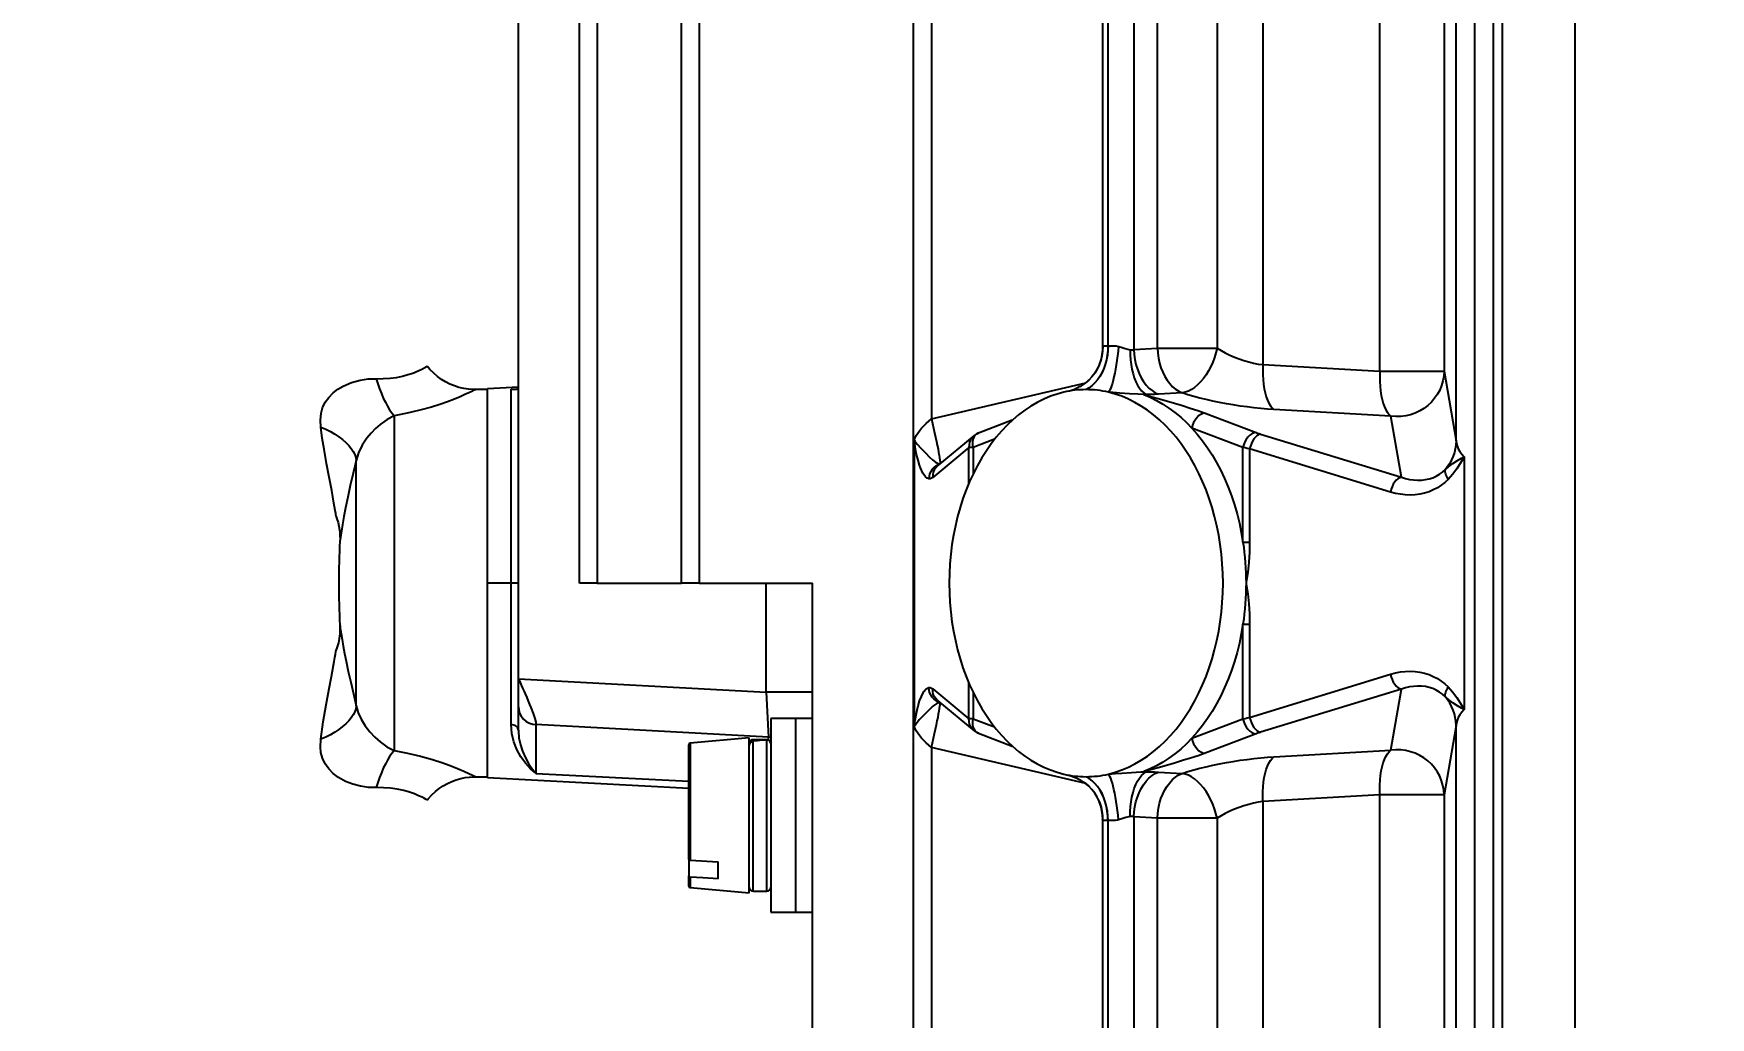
# Model space of a CAD drawing. Header units: millimetres. Extents: x 184 to 2141, y 95 to 1347.
# Drawn here: x 747.52 to 791.14, y 734.47 to 760.06 of the extents above; entities that cross this region are included whole.
import ezdxf
from ezdxf import colors
from ezdxf.entities.mleader import LeaderData, LeaderLine
from ezdxf.math import Vec2, Vec3

# ---------------------------------------------------------------- set-up
doc = ezdxf.new("R2010")
doc.units = ezdxf.units.MM
doc.layers.add('chuda', color=61, linetype='Continuous')
doc.styles.get("Standard").update_dxf_attribs({"font": 'arial.ttf'})

msp = doc.modelspace()

# ---------------------------------------------------------------- linework, layer by layer
at = {"color": 7, "linetype": 'Continuous'}
for p, q in [((779.495, 783.823), (779.495, 751.449)), ((782.539, 751.276), (782.539, 783.823)), ((784.208, 783.823), (784.208, 751.276)), ((785.728, 688.86), (785.728, 783.823)), ((787.607, 783.823), (787.607, 688.86)), ((778.303, 782.534), (778.303, 751.879)), ((776.753, 751.879), (776.753, 779.868)), ((770.412, 701.805), (770.412, 774.019)), ((770.876, 774.019), (770.876, 750.041)), ((775.327, 774.091), (775.327, 751.899)), ((775.468, 774.091), (775.468, 751.938)), ((775.469, 751.938), (775.469, 774.091)), ((776.139, 774.091), (776.139, 751.843)), ((761.721, 745.765), (761.721, 773.519)), ((762.185, 773.519), (762.185, 745.765)), ((764.375, 745.765), (764.375, 773.459)), ((764.839, 773.459), (764.839, 745.765)), ((784.519, 749.465), (784.519, 773.384)), ((785.002, 773.384), (785.002, 702.44)), ((785.004, 702.44), (785.004, 773.384)), ((785.487, 773.384), (785.487, 702.44)), ((760.134, 743.278), (760.134, 765.439)), ((775.33, 751.901), (775.331, 751.922)), ((775.33, 751.899), (775.33, 751.901)), ((776.139, 751.843), (776.753, 751.879)), ((776.753, 751.879), (778.303, 751.879)), ((779.495, 751.449), (782.539, 751.276)), ((782.539, 751.276), (784.208, 751.276)), ((784.208, 751.276), (784.519, 749.465)), ((759.329, 750.799), (759.018, 750.799)), ((760.133, 750.863), (759.329, 750.82)), ((759.329, 745.765), (759.329, 750.82)), ((759.944, 750.811), (760.102, 750.819)), ((759.944, 745.765), (759.944, 750.811)), ((770.876, 750.041), (774.889, 750.98)), ((776.398, 750.669), (776.456, 750.673)), ((777.396, 750.713), (776.782, 750.677)), ((756.902, 750.122), (756.902, 741.409)), ((777.991, 750.188), (779.321, 749.684)), ((782.825, 750.11), (779.781, 750.283)), ((772.979, 750.004), (772.1, 749.671)), ((778.978, 749.295), (777.648, 749.799)), ((783.097, 748.523), (782.825, 750.11)), ((770.428, 749.485), (770.428, 742.046)), ((771.852, 749.295), (770.909, 748.515)), ((771.986, 749.605), (771.042, 748.825)), ((771.958, 749.295), (771.852, 749.295)), ((771.852, 748.368), (771.852, 749.295)), ((772.518, 749.507), (771.958, 749.295)), ((771.958, 749.295), (771.958, 748.6)), ((778.978, 746.833), (778.978, 749.295)), ((779.152, 749.256), (779.152, 746.833)), ((782.812, 748.135), (779.152, 749.256)), ((779.437, 749.644), (783.097, 748.523)), ((755.918, 742.573), (755.918, 748.957)), ((784.73, 749.051), (784.73, 742.48)), ((778.978, 746.833), (779.152, 746.833)), ((759.329, 745.765), (759.329, 745.765)), ((759.329, 740.71), (759.329, 745.765)), ((759.944, 745.765), (759.329, 745.765)), ((759.944, 745.765), (759.329, 745.765)), ((760.134, 745.765), (759.944, 745.765)), ((759.944, 745.765), (759.944, 745.765)), ((760.134, 745.765), (759.944, 745.765)), ((759.944, 742.087), (759.944, 745.765)), ((762.185, 745.765), (761.721, 745.765)), ((762.185, 745.765), (764.375, 745.765)), ((764.839, 745.765), (764.375, 745.765)), ((764.839, 745.765), (767.786, 745.765)), ((766.578, 742.929), (766.578, 745.765)), ((767.786, 696.028), (767.786, 745.765)), ((778.978, 744.698), (779.152, 744.698)), ((778.978, 742.235), (778.978, 744.698)), ((779.152, 744.698), (779.152, 742.275)), ((760.134, 742.551), (760.134, 743.278)), ((760.134, 743.278), (766.578, 742.929)), ((771.852, 742.236), (771.852, 743.163)), ((779.152, 742.275), (782.812, 743.396)), ((767.786, 742.929), (766.578, 742.929)), ((766.578, 742.929), (766.641, 741.756)), ((770.909, 743.016), (771.852, 742.236)), ((771.958, 742.93), (771.958, 742.236)), ((783.097, 743.007), (779.437, 741.886)), ((782.825, 741.42), (783.097, 743.007)), ((760.134, 741.942), (760.134, 742.551)), ((771.042, 742.706), (771.986, 741.926)), ((766.641, 741.756), (760.592, 742.085)), ((760.592, 742.085), (760.592, 740.818)), ((767.343, 742.241), (766.699, 742.241)), ((766.699, 742.241), (766.699, 737.207)), ((767.786, 742.241), (767.343, 742.241)), ((767.343, 742.241), (767.343, 737.207)), ((767.343, 742.241), (767.343, 737.207)), ((771.958, 742.236), (771.852, 742.236)), ((771.958, 742.236), (772.518, 742.024)), ((772.1, 741.859), (772.979, 741.526)), ((777.648, 741.731), (778.978, 742.235)), ((779.321, 741.847), (777.991, 741.343)), ((784.519, 742.065), (784.208, 740.255)), ((784.519, 702.44), (784.519, 742.065)), ((764.564, 738.594), (764.564, 741.564)), ((766.135, 741.738), (764.601, 741.604)), ((764.601, 741.604), (764.601, 738.564)), ((766.135, 737.711), (766.135, 741.738)), ((766.346, 741.694), (766.236, 741.694)), ((766.236, 741.693), (766.236, 741.694)), ((766.236, 737.755), (766.236, 741.654)), ((766.598, 737.755), (766.598, 741.685)), ((766.699, 741.752), (766.641, 741.756)), ((766.641, 741.676), (766.641, 741.756)), ((774.89, 740.551), (770.876, 741.49)), ((770.876, 741.49), (770.876, 701.805)), ((779.781, 741.247), (782.825, 741.42)), ((759.018, 740.731), (759.329, 740.731)), ((759.329, 740.71), (764.564, 740.436)), ((760.592, 740.818), (764.564, 740.617)), ((776.398, 740.862), (776.456, 740.858)), ((776.782, 740.853), (777.396, 740.817)), ((782.539, 740.255), (779.495, 740.082)), ((782.539, 688.86), (782.539, 740.255)), ((784.208, 740.255), (782.539, 740.255)), ((784.208, 740.255), (784.208, 688.86)), ((776.753, 739.652), (776.139, 739.688)), ((776.139, 739.688), (776.139, 701.733)), ((779.495, 740.082), (779.495, 687.571)), ((775.327, 739.632), (775.327, 701.733)), ((775.468, 739.592), (775.468, 701.733)), ((775.469, 701.733), (775.469, 739.592)), ((778.303, 739.652), (776.753, 739.652)), ((776.753, 695.956), (776.753, 739.652)), ((778.303, 739.652), (778.303, 693.29)), ((764.564, 738.594), (764.564, 738.152)), ((764.601, 738.564), (765.33, 738.515)), ((765.33, 738.072), (765.33, 738.515)), ((764.564, 737.885), (764.564, 738.152)), ((764.601, 738.121), (764.601, 737.845)), ((764.601, 737.845), (766.135, 737.711)), ((766.236, 737.755), (766.598, 737.755)), ((766.699, 737.207), (767.343, 737.207)), ((767.343, 737.207), (767.786, 737.207))]:
    msp.add_line(p, q, dxfattribs=at)
at = {"color": 7, "linetype": 'Continuous', "flags": 128}
for points in [[(775.468, 751.938), (775.464, 751.815), (775.45, 751.692), (775.428, 751.572), (775.397, 751.456), (775.358, 751.346), (775.311, 751.241), (775.257, 751.143), (775.196, 751.055), (775.129, 750.975), (775.057, 750.905), (774.98, 750.847), (774.899, 750.799)], [(775.469, 751.938), (775.465, 751.815), (775.451, 751.692), (775.429, 751.572), (775.398, 751.456), (775.359, 751.346), (775.313, 751.241), (775.258, 751.143), (775.197, 751.055), (775.13, 750.975), (775.058, 750.905), (774.981, 750.847), (774.9, 750.799)], [(775.327, 751.901), (775.325, 751.822), (775.312, 751.709), (775.289, 751.599), (775.257, 751.495), (775.226, 751.42)], [(775.331, 751.922), (775.327, 751.8), (775.31, 751.678), (775.281, 751.56), (775.242, 751.45)], [(775.331, 751.922), (775.336, 751.93), (775.351, 751.94), (775.373, 751.942), (775.393, 751.941), (775.468, 751.938)], [(775.468, 751.938), (775.468, 751.938), (775.468, 751.938), (775.469, 751.938), (775.469, 751.938), (775.469, 751.938), (775.469, 751.938), (775.469, 751.938), (775.469, 751.938)], [(775.469, 751.938), (775.499, 751.939), (775.559, 751.941), (775.628, 751.942), (775.684, 751.937), (775.743, 751.922)], [(775.743, 751.922), (775.73, 751.8), (775.716, 751.678), (775.699, 751.56), (775.682, 751.445), (775.663, 751.334), (775.644, 751.231), (775.624, 751.134), (775.603, 751.045), (775.582, 750.966), (775.561, 750.897), (775.54, 750.838), (775.519, 750.791), (775.499, 750.755), (775.479, 750.732)], [(775.743, 751.922), (775.753, 751.919), (775.833, 751.891), (775.915, 751.865), (775.98, 751.848), (776.046, 751.838)], [(776.753, 751.879), (776.762, 751.748), (776.781, 751.618), (776.809, 751.491), (776.846, 751.369), (776.892, 751.253), (776.946, 751.145), (777.007, 751.045), (777.075, 750.955), (777.149, 750.876), (777.227, 750.809), (777.31, 750.755), (777.396, 750.713)], [(778.303, 751.879), (778.273, 751.755), (778.236, 751.633), (778.191, 751.513), (778.139, 751.398), (778.081, 751.288), (778.017, 751.184), (777.948, 751.088), (777.875, 751.002), (777.799, 750.925), (777.72, 750.858), (777.639, 750.804), (777.558, 750.761), (777.477, 750.731), (777.396, 750.713)], [(778.303, 751.879), (778.407, 751.815), (778.517, 751.755), (778.634, 751.698), (778.755, 751.645), (778.878, 751.598), (779.004, 751.555), (779.13, 751.519), (779.254, 751.489), (779.376, 751.465), (779.495, 751.449)], [(775.242, 751.45), (775.239, 751.445), (775.187, 751.334), (775.123, 751.231), (775.049, 751.134), (774.966, 751.045), (774.873, 750.966), (774.774, 750.897), (774.738, 750.875)], [(776.046, 751.838), (776.079, 751.837), (776.11, 751.838), (776.139, 751.843)], [(776.046, 751.838), (776.047, 751.707), (776.055, 751.577), (776.069, 751.451), (776.091, 751.329), (776.119, 751.213), (776.152, 751.105), (776.192, 751.005), (776.237, 750.915), (776.286, 750.836), (776.34, 750.769), (776.397, 750.714), (776.456, 750.673)], [(776.139, 751.843), (776.148, 751.711), (776.167, 751.582), (776.195, 751.455), (776.232, 751.333), (776.277, 751.217), (776.331, 751.109), (776.392, 751.009), (776.46, 750.919), (776.534, 750.84), (776.613, 750.773), (776.696, 750.718), (776.782, 750.677)], [(779.495, 751.449), (779.491, 751.317), (779.493, 751.187), (779.501, 751.061), (779.514, 750.939), (779.532, 750.823), (779.555, 750.714), (779.583, 750.614), (779.615, 750.524), (779.652, 750.445), (779.692, 750.378), (779.735, 750.324), (779.781, 750.283)], [(754.994, 749.826), (754.984, 750.005), (755.002, 750.184), (755.044, 750.33), (755.111, 750.469), (755.202, 750.597), (755.314, 750.712), (755.44, 750.809), (755.578, 750.892), (755.793, 750.985), (756.017, 751.047), (756.226, 751.078), (756.434, 751.084)], [(756.434, 751.084), (756.619, 751.085), (756.797, 751.097), (756.965, 751.119), (757.12, 751.151), (757.261, 751.189), (757.385, 751.23), (757.532, 751.29), (757.642, 751.343), (757.7, 751.373), (757.739, 751.394), (757.758, 751.406), (757.758, 751.406)], [(756.434, 751.084), (756.476, 750.95), (756.522, 750.821), (756.57, 750.697), (756.621, 750.579), (756.675, 750.469), (756.73, 750.368), (756.786, 750.276), (756.844, 750.193), (756.902, 750.122)], [(759.018, 750.8), (758.957, 750.801), (758.834, 750.81), (758.711, 750.829), (758.589, 750.858), (758.47, 750.897), (758.353, 750.945), (758.24, 751.002), (758.132, 751.067), (758.029, 751.142), (757.932, 751.224), (757.833, 751.323), (757.761, 751.408)], [(774.961, 751.043), (774.917, 751.001), (774.848, 750.947), (774.837, 750.939)], [(782.539, 751.276), (782.535, 751.145), (782.537, 751.015), (782.544, 750.888), (782.557, 750.766), (782.575, 750.65), (782.599, 750.541), (782.627, 750.442), (782.659, 750.352), (782.696, 750.273), (782.736, 750.206), (782.779, 750.151), (782.825, 750.11)], [(784.208, 751.276), (784.2, 751.151), (784.178, 751.027), (784.143, 750.906), (784.095, 750.789), (784.035, 750.677), (783.962, 750.573), (783.879, 750.476), (783.786, 750.389), (783.684, 750.312), (783.574, 750.245), (783.457, 750.191), (783.335, 750.148), (783.21, 750.119), (783.082, 750.103), (782.953, 750.1), (782.825, 750.11)], [(759.018, 750.798), (759.015, 750.796), (758.983, 750.781), (758.927, 750.754), (758.847, 750.717), (758.743, 750.669), (758.616, 750.615), (758.47, 750.555), (758.289, 750.486), (758.088, 750.415), (757.871, 750.346), (757.605, 750.272), (757.323, 750.203), (757.03, 750.144), (756.902, 750.122)], [(759.944, 750.811), (759.945, 750.811), (760.02, 750.799), (760.085, 750.809), (760.12, 750.831), (760.134, 750.866)], [(774.319, 750.732), (774.143, 750.684), (773.969, 750.625), (773.798, 750.552), (773.629, 750.468), (773.464, 750.372), (773.302, 750.264), (773.144, 750.145), (772.991, 750.015), (772.842, 749.874), (772.699, 749.723), (772.561, 749.561), (772.429, 749.391), (772.304, 749.211), (772.185, 749.022), (772.072, 748.825), (771.967, 748.62), (771.87, 748.408), (771.78, 748.19), (771.697, 747.965), (771.623, 747.735), (771.558, 747.5), (771.5, 747.26), (771.451, 747.017), (771.411, 746.77), (771.38, 746.521), (771.358, 746.27), (771.344, 746.018), (771.34, 745.765), (771.344, 745.512), (771.358, 745.26), (771.38, 745.009), (771.411, 744.76), (771.451, 744.514), (771.5, 744.27), (771.558, 744.031), (771.623, 743.796), (771.697, 743.565), (771.78, 743.341), (771.87, 743.122), (771.967, 742.91), (772.072, 742.706), (772.185, 742.509), (772.304, 742.32), (772.429, 742.14), (772.561, 741.969), (772.699, 741.808), (772.842, 741.656), (772.991, 741.516), (773.144, 741.385), (773.302, 741.266), (773.464, 741.158), (773.629, 741.062), (773.798, 740.978), (773.969, 740.906), (774.143, 740.846), (774.319, 740.798)], [(774.899, 750.799), (774.826, 750.798), (774.753, 750.795), (774.68, 750.79), (774.608, 750.782), (774.535, 750.773), (774.463, 750.761), (774.391, 750.748), (774.319, 750.732)], [(774.739, 750.877), (774.673, 750.842), (774.593, 750.806), (774.517, 750.779), (774.451, 750.761), (774.413, 750.753)], [(774.9, 750.799), (774.9, 750.799), (774.899, 750.799), (774.899, 750.799), (774.899, 750.799), (774.899, 750.799), (774.899, 750.799), (774.899, 750.799), (774.899, 750.799)], [(775.479, 750.732), (775.408, 750.748), (775.335, 750.761), (775.263, 750.773), (775.191, 750.782), (775.118, 750.79), (775.045, 750.795), (774.972, 750.798), (774.9, 750.799)], [(775.479, 740.798), (775.655, 740.846), (775.829, 740.906), (776, 740.978), (776.169, 741.062), (776.334, 741.158), (776.496, 741.266), (776.654, 741.385), (776.807, 741.516), (776.956, 741.656), (777.099, 741.808), (777.237, 741.969), (777.369, 742.14), (777.495, 742.32), (777.614, 742.509), (777.726, 742.706), (777.831, 742.91), (777.929, 743.122), (778.019, 743.341), (778.101, 743.565), (778.175, 743.796), (778.241, 744.031), (778.298, 744.27), (778.347, 744.514), (778.387, 744.76), (778.418, 745.009), (778.441, 745.26), (778.454, 745.512), (778.459, 745.765), (778.454, 746.018), (778.441, 746.27), (778.418, 746.521), (778.387, 746.77), (778.347, 747.017), (778.298, 747.26), (778.241, 747.5), (778.175, 747.735), (778.101, 747.965), (778.019, 748.19), (777.929, 748.408), (777.831, 748.62), (777.726, 748.825), (777.614, 749.022), (777.495, 749.211), (777.369, 749.391), (777.237, 749.561), (777.099, 749.723), (776.956, 749.874), (776.807, 750.015), (776.654, 750.145), (776.496, 750.264), (776.334, 750.372), (776.169, 750.468), (776, 750.552), (775.829, 750.625), (775.655, 750.684), (775.479, 750.732)], [(776.456, 750.673), (776.248, 750.678), (776.024, 750.69), (775.773, 750.708), (775.509, 750.729), (775.479, 750.732)], [(776.398, 750.669), (776.566, 750.599), (776.731, 750.517), (776.894, 750.424), (777.053, 750.32), (777.208, 750.206), (777.359, 750.08), (777.506, 749.945), (777.648, 749.799)], [(776.398, 750.669), (776.405, 750.667), (776.804, 750.557), (777.196, 750.445), (777.406, 750.383), (777.609, 750.319), (777.806, 750.254), (777.991, 750.188)], [(776.782, 750.677), (776.68, 750.673), (776.571, 750.671), (776.456, 750.673)], [(779.781, 750.283), (779.613, 750.294), (779.44, 750.309), (779.264, 750.327), (779.086, 750.349), (778.907, 750.373), (778.727, 750.401), (778.548, 750.432), (778.371, 750.466), (778.196, 750.502), (778.025, 750.54), (777.859, 750.581), (777.698, 750.623), (777.544, 750.668), (777.396, 750.713)], [(756.902, 750.122), (756.718, 750.024), (756.538, 749.896), (756.417, 749.789), (756.302, 749.67), (756.195, 749.539), (756.072, 749.353), (755.976, 749.154), (755.918, 748.957)], [(777.991, 750.188), (777.936, 750.177), (777.88, 750.153), (777.826, 750.115), (777.777, 750.067), (777.732, 750.009), (777.695, 749.943), (777.667, 749.873), (777.648, 749.799)], [(754.994, 749.826), (755.123, 749.768), (755.246, 749.706), (755.361, 749.64), (755.467, 749.57), (755.564, 749.498), (755.65, 749.422), (755.725, 749.345), (755.789, 749.267), (755.841, 749.189), (755.879, 749.111), (755.905, 749.033), (755.918, 748.957)], [(755.396, 747.501), (755.396, 747.5), (755.395, 747.511), (755.39, 747.539), (755.384, 747.58), (755.371, 747.658), (755.355, 747.75), (755.338, 747.849), (755.279, 748.174), (755.213, 748.52), (755.145, 748.88), (755.08, 749.248), (755.035, 749.534), (754.994, 749.826)], [(770.429, 749.497), (770.452, 749.548), (770.483, 749.605), (770.522, 749.666), (770.569, 749.729), (770.622, 749.794), (770.68, 749.858), (770.743, 749.922), (770.809, 749.983), (770.876, 750.041)], [(770.876, 750.041), (770.904, 749.918), (770.932, 749.797), (770.958, 749.678), (770.983, 749.563), (771.007, 749.454), (771.028, 749.351), (771.047, 749.255), (771.064, 749.168), (771.078, 749.091), (771.089, 749.023), (771.098, 748.967), (771.104, 748.923), (771.106, 748.891), (771.106, 748.878)], [(777.648, 749.799), (777.789, 749.639), (777.924, 749.468), (778.053, 749.288), (778.175, 749.099), (778.291, 748.902), (778.399, 748.697), (778.5, 748.484), (778.593, 748.264), (778.678, 748.038), (778.755, 747.806), (778.824, 747.569), (778.884, 747.327), (778.935, 747.082), (778.978, 746.833)], [(779.321, 749.684), (779.266, 749.673), (779.21, 749.648), (779.157, 749.611), (779.107, 749.563), (779.063, 749.505), (779.026, 749.439), (778.997, 749.369), (778.978, 749.295)], [(779.321, 749.684), (779.358, 749.67), (779.397, 749.657), (779.437, 749.644)], [(770.428, 749.485), (770.428, 749.489), (770.428, 749.492), (770.429, 749.497)], [(770.808, 748.481), (770.764, 748.498), (770.721, 748.533), (770.654, 748.628), (770.591, 748.765), (770.566, 748.837), (770.527, 748.966), (770.492, 749.11), (770.465, 749.244), (770.441, 749.388), (770.434, 749.436), (770.428, 749.485)], [(770.429, 749.497), (770.429, 749.494), (770.429, 749.492), (770.429, 749.491), (770.429, 749.49), (770.429, 749.488), (770.432, 749.482), (770.444, 749.463), (770.507, 749.384), (770.609, 749.27), (770.718, 749.154), (770.826, 749.046), (770.905, 748.973), (770.981, 748.916), (771.052, 748.881), (771.106, 748.871)], [(771.986, 749.605), (771.976, 749.596), (771.93, 749.548), (771.894, 749.491), (771.869, 749.429), (771.855, 749.363), (771.852, 749.295)], [(771.958, 749.295), (771.949, 749.368), (771.951, 749.439), (771.963, 749.504), (771.985, 749.562), (772.017, 749.611), (772.056, 749.648), (772.1, 749.671)], [(779.152, 749.256), (779.091, 749.269), (779.033, 749.282), (778.978, 749.295)], [(779.437, 749.644), (779.394, 749.631), (779.35, 749.604), (779.306, 749.566), (779.265, 749.518), (779.228, 749.46), (779.197, 749.396), (779.171, 749.327), (779.152, 749.256)], [(784.519, 749.465), (784.514, 749.364), (784.499, 749.263), (784.476, 749.164), (784.444, 749.067), (784.404, 748.973), (784.355, 748.882), (784.299, 748.796), (784.235, 748.715)], [(784.519, 749.465), (784.528, 749.401), (784.548, 749.333), (784.579, 749.262), (784.621, 749.19), (784.671, 749.119), (784.73, 749.051)], [(755.918, 748.957), (755.837, 748.622), (755.763, 748.302), (755.697, 748.001), (755.639, 747.722), (755.596, 747.497), (755.56, 747.293), (755.53, 747.115), (755.516, 747.021), (755.505, 746.943), (755.497, 746.888), (755.493, 746.857), (755.493, 746.86)], [(771.095, 748.868), (771.045, 748.85), (770.988, 748.818), (770.937, 748.777), (770.893, 748.728), (770.857, 748.673), (770.83, 748.612), (770.814, 748.548), (770.808, 748.481)], [(771.042, 748.825), (771.032, 748.816), (770.987, 748.768), (770.951, 748.711), (770.925, 748.649), (770.911, 748.583), (770.909, 748.515)], [(784.235, 748.715), (784.333, 748.799), (784.434, 748.879), (784.556, 748.96), (784.664, 749.019), (784.726, 749.049), (784.73, 749.051)], [(784.73, 749.051), (784.728, 749.047), (784.697, 748.991), (784.536, 748.735), (784.431, 748.595), (784.316, 748.465)], [(770.909, 748.515), (770.875, 748.492), (770.842, 748.481), (770.808, 748.481)], [(783.097, 748.523), (783.054, 748.509), (783.009, 748.483), (782.966, 748.445), (782.925, 748.397), (782.888, 748.339), (782.857, 748.275), (782.831, 748.206), (782.812, 748.135)], [(784.316, 748.465), (784.229, 748.384), (784.136, 748.31), (784.035, 748.245), (783.929, 748.19), (783.817, 748.143), (783.7, 748.107), (783.579, 748.08), (783.455, 748.064), (783.328, 748.057), (783.2, 748.061), (783.071, 748.076), (782.941, 748.1), (782.812, 748.135)], [(783.097, 748.523), (783.203, 748.489), (783.31, 748.465), (783.416, 748.449), (783.521, 748.443), (783.624, 748.445), (783.724, 748.458), (783.821, 748.479), (783.915, 748.509), (784.003, 748.548), (784.087, 748.596), (784.164, 748.652), (784.235, 748.715)], [(784.235, 748.715), (784.23, 748.693), (784.229, 748.667), (784.233, 748.638), (784.242, 748.606), (784.254, 748.573), (784.271, 748.538), (784.292, 748.502), (784.316, 748.465)], [(755.395, 747.5), (755.416, 747.442), (755.445, 747.343), (755.466, 747.247), (755.481, 747.155), (755.49, 747.068), (755.494, 746.987), (755.495, 746.914), (755.493, 746.86)], [(778.978, 746.833), (778.997, 746.701), (779.013, 746.568), (779.027, 746.435), (779.038, 746.302), (779.047, 746.168), (779.053, 746.034), (779.057, 745.9), (779.058, 745.765)], [(779.152, 746.833), (779.146, 746.57), (779.13, 746.309), (779.101, 746.046), (779.062, 745.785), (779.058, 745.765)], [(779.058, 745.765), (779.057, 745.631), (779.053, 745.496), (779.047, 745.362), (779.038, 745.228), (779.027, 745.095), (779.013, 744.962), (778.997, 744.83), (778.978, 744.698)], [(779.058, 745.765), (779.062, 745.745), (779.101, 745.487), (779.129, 745.227), (779.146, 744.963), (779.152, 744.698)], [(755.492, 744.68), (755.494, 744.65), (755.494, 744.543), (755.489, 744.448), (755.473, 744.324), (755.452, 744.215), (755.422, 744.108), (755.395, 744.03)], [(755.493, 744.67), (755.495, 744.658), (755.501, 744.612), (755.511, 744.54), (755.525, 744.449), (755.549, 744.3), (755.579, 744.128), (755.614, 743.938), (755.654, 743.735), (755.71, 743.469), (755.773, 743.186), (755.842, 742.886), (755.918, 742.573)], [(778.978, 744.698), (778.935, 744.449), (778.884, 744.203), (778.824, 743.961), (778.755, 743.724), (778.678, 743.492), (778.593, 743.266), (778.5, 743.047), (778.399, 742.834), (778.291, 742.628), (778.175, 742.431), (778.053, 742.242), (777.924, 742.062), (777.789, 741.892), (777.648, 741.731)], [(754.994, 741.705), (755.06, 742.157), (755.136, 742.597), (755.216, 743.023), (755.275, 743.333), (755.329, 743.628), (755.347, 743.731), (755.363, 743.828), (755.378, 743.916), (755.389, 743.987), (755.394, 744.013), (755.396, 744.028), (755.396, 744.03)], [(760.134, 743.278), (760.177, 743.184), (760.216, 743.097), (760.251, 743.019), (760.282, 742.949), (760.309, 742.887), (760.352, 742.788), (760.39, 742.696), (760.425, 742.612), (760.456, 742.535), (760.516, 742.374), (760.559, 742.245), (760.585, 742.149), (760.592, 742.085)], [(782.812, 743.396), (782.941, 743.43), (783.071, 743.455), (783.2, 743.469), (783.328, 743.473), (783.455, 743.467), (783.579, 743.45), (783.7, 743.424), (783.817, 743.387), (783.929, 743.341), (784.035, 743.285), (784.136, 743.22), (784.229, 743.147), (784.316, 743.065)], [(782.812, 743.396), (782.831, 743.324), (782.857, 743.255), (782.888, 743.191), (782.925, 743.134), (782.966, 743.085), (783.009, 743.047), (783.054, 743.021), (783.097, 743.007)], [(770.428, 742.046), (770.436, 742.104), (770.476, 742.339), (770.501, 742.459), (770.529, 742.57), (770.569, 742.705), (770.614, 742.821), (770.661, 742.915), (770.679, 742.944), (770.743, 743.017), (770.808, 743.049)], [(770.808, 743.049), (770.842, 743.049), (770.875, 743.038), (770.909, 743.016)], [(771.095, 742.662), (771.045, 742.681), (770.988, 742.712), (770.937, 742.753), (770.893, 742.802), (770.857, 742.858), (770.83, 742.919), (770.814, 742.983), (770.808, 743.049)], [(771.042, 742.706), (771.032, 742.714), (770.987, 742.763), (770.951, 742.819), (770.925, 742.881), (770.911, 742.948), (770.909, 743.016)], [(784.235, 742.815), (784.164, 742.879), (784.087, 742.934), (784.003, 742.982), (783.915, 743.021), (783.821, 743.051), (783.724, 743.073), (783.624, 743.085), (783.521, 743.088), (783.416, 743.081), (783.31, 743.066), (783.203, 743.041), (783.097, 743.007)], [(784.316, 743.065), (784.292, 743.028), (784.271, 742.993), (784.254, 742.958), (784.242, 742.924), (784.233, 742.893), (784.229, 742.864), (784.23, 742.838), (784.235, 742.815)], [(784.73, 742.48), (784.726, 742.481), (784.664, 742.511), (784.556, 742.571), (784.434, 742.652), (784.333, 742.732), (784.235, 742.815)], [(784.519, 742.065), (784.514, 742.167), (784.499, 742.267), (784.476, 742.367), (784.444, 742.464), (784.404, 742.558), (784.355, 742.648), (784.299, 742.734), (784.235, 742.815)], [(784.316, 743.065), (784.431, 742.935), (784.536, 742.795), (784.697, 742.54), (784.728, 742.484), (784.73, 742.48)], [(755.918, 742.573), (755.905, 742.497), (755.879, 742.42), (755.841, 742.341), (755.789, 742.263), (755.725, 742.185), (755.65, 742.108), (755.564, 742.033), (755.467, 741.96), (755.361, 741.89), (755.246, 741.824), (755.123, 741.762), (754.994, 741.705)], [(755.918, 742.573), (755.969, 742.396), (756.045, 742.226), (756.148, 742.057), (756.268, 741.9), (756.399, 741.759), (756.538, 741.635), (756.717, 741.506), (756.902, 741.409)], [(760.134, 742.551), (760.142, 742.468), (760.166, 742.384), (760.208, 742.303), (760.267, 742.229), (760.34, 742.169), (760.422, 742.124), (760.507, 742.096), (760.592, 742.085)], [(771.106, 742.659), (771.013, 742.633), (770.914, 742.565), (770.823, 742.482), (770.728, 742.385), (770.561, 742.207), (770.484, 742.119), (770.463, 742.092), (770.45, 742.075), (770.442, 742.063), (770.437, 742.056), (770.434, 742.051), (770.432, 742.048), (770.431, 742.045), (770.43, 742.044), (770.429, 742.042), (770.429, 742.04), (770.429, 742.039), (770.429, 742.038), (770.429, 742.036), (770.429, 742.034)], [(770.876, 741.49), (770.904, 741.612), (770.932, 741.734), (770.958, 741.852), (770.983, 741.967), (771.007, 742.077), (771.028, 742.18), (771.047, 742.275), (771.064, 742.362), (771.078, 742.44), (771.089, 742.507), (771.098, 742.563), (771.104, 742.607), (771.106, 742.64), (771.106, 742.653)], [(778.978, 742.235), (779.033, 742.249), (779.091, 742.262), (779.152, 742.275)], [(779.152, 742.275), (779.171, 742.203), (779.197, 742.134), (779.228, 742.07), (779.265, 742.013), (779.306, 741.964), (779.35, 741.926), (779.394, 741.9), (779.437, 741.886)], [(784.73, 742.48), (784.671, 742.411), (784.621, 742.34), (784.579, 742.268), (784.548, 742.197), (784.528, 742.129), (784.519, 742.065)], [(760.134, 741.942), (760.131, 741.969), (760.12, 741.996), (760.103, 742.02), (760.079, 742.042), (760.05, 742.06), (760.017, 742.074), (759.981, 742.083), (759.944, 742.087)], [(760.592, 740.818), (760.589, 740.821), (760.451, 740.939), (760.319, 741.083), (760.199, 741.249), (760.094, 741.441), (760.017, 741.636), (759.963, 741.853), (759.944, 742.087)], [(760.134, 741.942), (760.134, 741.942), (760.136, 741.923)], [(760.136, 741.923), (760.148, 741.743), (760.186, 741.56), (760.24, 741.392), (760.315, 741.223), (760.399, 741.072), (760.493, 740.937), (760.59, 740.821), (760.592, 740.818)], [(770.429, 742.034), (770.428, 742.039), (770.428, 742.04), (770.428, 742.046)], [(770.876, 741.49), (770.809, 741.547), (770.743, 741.608), (770.68, 741.672), (770.622, 741.737), (770.569, 741.802), (770.522, 741.865), (770.483, 741.925), (770.452, 741.982), (770.429, 742.034)], [(771.986, 741.926), (771.976, 741.934), (771.93, 741.983), (771.894, 742.039), (771.869, 742.101), (771.855, 742.168), (771.852, 742.236)], [(772.1, 741.859), (772.056, 741.883), (772.017, 741.92), (771.985, 741.968), (771.963, 742.026), (771.951, 742.092), (771.949, 742.163), (771.958, 742.236)], [(778.978, 742.235), (778.997, 742.162), (779.026, 742.091), (779.063, 742.026), (779.107, 741.967), (779.157, 741.919), (779.21, 741.882), (779.266, 741.858), (779.321, 741.847)], [(779.437, 741.886), (779.397, 741.873), (779.358, 741.86), (779.321, 741.847)], [(756.434, 740.446), (756.232, 740.452), (756.028, 740.481), (755.827, 740.533), (755.636, 740.609), (755.456, 740.71), (755.321, 740.813), (755.203, 740.933), (755.108, 741.068), (755.039, 741.216), (755, 741.357), (754.985, 741.502), (754.994, 741.705)], [(756.902, 741.409), (756.844, 741.337), (756.786, 741.255), (756.73, 741.162), (756.675, 741.061), (756.621, 740.951), (756.57, 740.834), (756.522, 740.71), (756.476, 740.58), (756.434, 740.446)], [(756.902, 741.409), (757.252, 741.342), (757.588, 741.263), (757.902, 741.175), (758.14, 741.097), (758.357, 741.019), (758.548, 740.944), (758.712, 740.875), (758.844, 740.815), (758.941, 740.77), (758.995, 740.744), (759.02, 740.732), (759.018, 740.733)], [(766.236, 741.693), (766.213, 741.69), (766.177, 741.673), (766.151, 741.644), (766.137, 741.611), (766.135, 741.589)], [(766.236, 741.654), (766.193, 741.64), (766.161, 741.612), (766.141, 741.575), (766.135, 741.54)], [(766.598, 741.688), (766.478, 741.692), (766.357, 741.694), (766.236, 741.693)], [(766.598, 741.685), (766.477, 741.677), (766.356, 741.667), (766.236, 741.654)], [(766.699, 741.589), (766.694, 741.619), (766.681, 741.645), (766.661, 741.666), (766.633, 741.681), (766.599, 741.685), (766.598, 741.685)], [(777.648, 741.731), (777.506, 741.586), (777.359, 741.45), (777.208, 741.325), (777.053, 741.21), (776.894, 741.106), (776.731, 741.013), (776.566, 740.932), (776.398, 740.862)], [(777.648, 741.731), (777.667, 741.658), (777.695, 741.587), (777.732, 741.521), (777.777, 741.463), (777.826, 741.415), (777.88, 741.378), (777.936, 741.353), (777.991, 741.343)], [(782.539, 740.255), (782.535, 740.386), (782.537, 740.516), (782.544, 740.642), (782.557, 740.764), (782.575, 740.88), (782.599, 740.989), (782.627, 741.089), (782.659, 741.179), (782.696, 741.258), (782.736, 741.325), (782.779, 741.379), (782.825, 741.42)], [(784.208, 740.255), (784.2, 740.38), (784.178, 740.504), (784.143, 740.625), (784.095, 740.742), (784.035, 740.853), (783.962, 740.958), (783.879, 741.054), (783.786, 741.142), (783.684, 741.219), (783.574, 741.285), (783.457, 741.34), (783.335, 741.382), (783.21, 741.411), (783.082, 741.428), (782.953, 741.43), (782.825, 741.42)], [(777.991, 741.343), (777.809, 741.277), (777.614, 741.213), (777.408, 741.148), (777.196, 741.085), (776.805, 740.974), (776.405, 740.864), (776.398, 740.862)], [(777.396, 740.817), (777.544, 740.863), (777.698, 740.907), (777.859, 740.95), (778.025, 740.99), (778.196, 741.029), (778.371, 741.065), (778.548, 741.098), (778.727, 741.129), (778.907, 741.157), (779.086, 741.182), (779.264, 741.203), (779.44, 741.221), (779.613, 741.236), (779.781, 741.247)], [(779.495, 740.082), (779.491, 740.213), (779.493, 740.343), (779.501, 740.47), (779.514, 740.592), (779.532, 740.708), (779.555, 740.816), (779.583, 740.916), (779.615, 741.006), (779.652, 741.085), (779.692, 741.152), (779.735, 741.206), (779.781, 741.247)], [(757.762, 740.122), (757.79, 740.159), (757.88, 740.257), (757.975, 740.345), (758.077, 740.425), (758.182, 740.495), (758.292, 740.556), (758.404, 740.608), (758.518, 740.65), (758.633, 740.684), (758.748, 740.708), (758.863, 740.723), (758.976, 740.73), (759.018, 740.73)], [(774.319, 740.798), (774.391, 740.783), (774.463, 740.769), (774.535, 740.757), (774.608, 740.748), (774.68, 740.741), (774.753, 740.735), (774.826, 740.732), (774.899, 740.731)], [(774.414, 740.777), (774.436, 740.773), (774.5, 740.756), (774.575, 740.731), (774.658, 740.696), (774.742, 740.652)], [(775.235, 740.097), (775.187, 740.196), (775.123, 740.3), (775.049, 740.397), (774.966, 740.485), (774.873, 740.564), (774.774, 740.634), (774.741, 740.653)], [(774.837, 740.591), (774.9, 740.544), (774.966, 740.484)], [(774.899, 740.731), (774.899, 740.731), (774.899, 740.731), (774.899, 740.731), (774.899, 740.731), (774.899, 740.731), (774.899, 740.731), (774.9, 740.731), (774.9, 740.731)], [(775.468, 739.592), (775.464, 739.716), (775.45, 739.838), (775.428, 739.958), (775.397, 740.074), (775.358, 740.185), (775.311, 740.29), (775.257, 740.387), (775.196, 740.476), (775.129, 740.556), (775.057, 740.625), (774.98, 740.684), (774.899, 740.731)], [(774.9, 740.731), (774.972, 740.732), (775.045, 740.735), (775.118, 740.741), (775.191, 740.748), (775.263, 740.757), (775.335, 740.769), (775.408, 740.783), (775.479, 740.798)], [(775.469, 739.592), (775.465, 739.716), (775.451, 739.838), (775.429, 739.958), (775.398, 740.074), (775.359, 740.185), (775.313, 740.29), (775.258, 740.387), (775.197, 740.476), (775.13, 740.556), (775.058, 740.625), (774.981, 740.684), (774.9, 740.731)], [(775.479, 740.798), (775.654, 740.813), (775.829, 740.827), (776.081, 740.844), (776.326, 740.855), (776.456, 740.858)], [(775.743, 739.608), (775.73, 739.731), (775.716, 739.852), (775.699, 739.971), (775.682, 740.086), (775.663, 740.196), (775.644, 740.3), (775.624, 740.397), (775.603, 740.485), (775.582, 740.564), (775.561, 740.634), (775.54, 740.692), (775.519, 740.74), (775.499, 740.775), (775.479, 740.798)], [(776.046, 739.692), (776.047, 739.823), (776.055, 739.953), (776.069, 740.079), (776.091, 740.201), (776.119, 740.317), (776.152, 740.426), (776.192, 740.525), (776.237, 740.615), (776.286, 740.695), (776.34, 740.762), (776.397, 740.816), (776.456, 740.858)], [(776.139, 739.688), (776.148, 739.819), (776.167, 739.949), (776.195, 740.075), (776.232, 740.197), (776.277, 740.313), (776.331, 740.422), (776.392, 740.522), (776.46, 740.612), (776.534, 740.691), (776.613, 740.758), (776.696, 740.812), (776.782, 740.853)], [(776.456, 740.858), (776.571, 740.859), (776.68, 740.858), (776.782, 740.853)], [(776.753, 739.652), (776.762, 739.783), (776.781, 739.912), (776.809, 740.039), (776.846, 740.161), (776.892, 740.277), (776.946, 740.386), (777.007, 740.485), (777.075, 740.575), (777.149, 740.654), (777.227, 740.721), (777.31, 740.776), (777.396, 740.817)], [(778.303, 739.652), (778.273, 739.775), (778.236, 739.898), (778.191, 740.017), (778.139, 740.133), (778.081, 740.243), (778.017, 740.346), (777.948, 740.442), (777.875, 740.529), (777.799, 740.606), (777.72, 740.672), (777.639, 740.727), (777.558, 740.769), (777.477, 740.8), (777.396, 740.817)], [(757.758, 740.125), (757.758, 740.125), (757.737, 740.137), (757.694, 740.161), (757.628, 740.195), (757.54, 740.237), (757.429, 740.283), (757.301, 740.329), (757.152, 740.372), (756.985, 740.408), (756.812, 740.432), (756.626, 740.445), (756.434, 740.446)], [(775.222, 740.117), (775.254, 740.041), (775.287, 739.938), (775.31, 739.831), (775.324, 739.712), (775.325, 739.632)], [(775.331, 739.608), (775.327, 739.731), (775.31, 739.852), (775.281, 739.971), (775.239, 740.086), (775.235, 740.097)], [(776.046, 739.692), (776.007, 739.687), (775.932, 739.671), (775.854, 739.647), (775.743, 739.608)], [(776.139, 739.688), (776.11, 739.692), (776.079, 739.694), (776.046, 739.692)], [(779.495, 740.082), (779.376, 740.065), (779.254, 740.042), (779.13, 740.012), (779.004, 739.975), (778.878, 739.933), (778.755, 739.885), (778.634, 739.833), (778.517, 739.776), (778.407, 739.715), (778.303, 739.652)], [(775.331, 739.608), (775.33, 739.611), (775.328, 739.632)], [(775.468, 739.592), (775.441, 739.592), (775.397, 739.589), (775.363, 739.588), (775.343, 739.593), (775.331, 739.608)], [(775.469, 739.592), (775.469, 739.592), (775.469, 739.592), (775.469, 739.592), (775.469, 739.592), (775.469, 739.592), (775.468, 739.592), (775.468, 739.592), (775.468, 739.592)], [(775.743, 739.608), (775.718, 739.6), (775.66, 739.59), (775.604, 739.588), (775.566, 739.589), (775.469, 739.592)], [(764.601, 738.564), (764.588, 738.566), (764.577, 738.572), (764.569, 738.58), (764.565, 738.589), (764.564, 738.594)], [(764.564, 738.152), (764.566, 738.143), (764.572, 738.134), (764.582, 738.126), (764.589, 738.123), (764.601, 738.121)], [(765.33, 738.072), (764.93, 738.099), (764.601, 738.121)]]:
    msp.add_lwpolyline(points, dxfattribs=at)
at = {"color": 7, "linetype": 'Continuous'}
for centre, radius, start, end in [((772.243, 749.295), 0.403, 110.7536, 129.5818), ((775.449, 745.765), 19.987, 176.8601, 183.14), ((772.243, 742.236), 0.403, 230.4182, 249.2464), ((764.605, 741.564), 0.0403, 95, 180), ((766.236, 741.593), 0.101, 90, 180), ((764.605, 737.885), 0.0403, 180, 265), ((766.236, 737.856), 0.101, 180, 270), ((766.598, 737.856), 0.101, 270, 360)]:
    msp.add_arc(centre, radius, start, end, dxfattribs=at)

# ---------------------------------------------------------------- leaders
at = {"layer": 'chuda'}
ml = msp.add_multileader_mtext('Standard', dxfattribs=at)
ml.set_content('55', color=256)
ml.set_leader_properties()
ml.build(insert=Vec2(0, 0))
ctx = ml.context
ctx.base_point, ctx.char_height, ctx.plane_origin = Vec3(519.321, 582.554), 7, Vec3(1076.232, 795.975)
ctx.text_align_type = 2
notes = []
notes.append((ctx, [(0, (1, 1, 0), (541.401, 582.554), (-1, 0), 8, [(0, [(1076.232, 795.975)], 0, [])])]))
ctx.mtext.insert, ctx.mtext.alignment, ctx.mtext.flow_direction = Vec3(531.401, 586.114), 3, 5
ml = msp.add_multileader_mtext('Standard', dxfattribs=at)
ml.set_content('54', color=256)
ml.set_leader_properties()
ml.build(insert=Vec2(0, 0))
ctx = ml.context
ctx.base_point, ctx.char_height, ctx.plane_origin = Vec3(627.694, 608.915), 7, Vec3(1101.298, 785.145)
ctx.text_align_type = 2
notes.append((ctx, [(0, (1, 1, 0), (649.693, 608.915), (-1, 0), 8, [(0, [(1101.298, 785.145)], 0, [])])]))
ctx.mtext.insert, ctx.mtext.alignment, ctx.mtext.flow_direction = Vec3(639.693, 612.475), 3, 5
for ctx, leaders in notes:
    for number, flags, end, landing, length, lines in leaders:
        leader = LeaderData()
        leader.index, (leader.has_last_leader_line, leader.has_dogleg_vector, leader.attachment_direction) = number, flags
        leader.last_leader_point, leader.dogleg_vector, leader.dogleg_length = Vec3(end), Vec3(landing), length
        for number, points, colour, breaks in lines:
            line = LeaderLine()
            line.index, line.vertices, line.color, line.breaks = number, Vec3.list(points), colors.encode_raw_color(colour), breaks
            leader.lines.append(line)
        ctx.leaders.append(leader)

doc.saveas('drawing.dxf')
